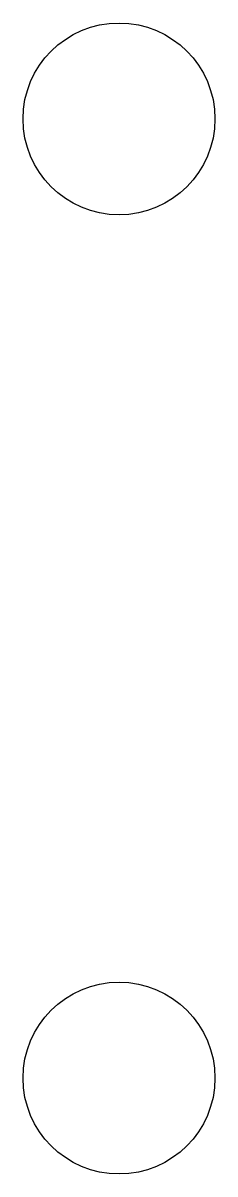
# Model space of a CAD drawing. Header units: millimetres. Extents: x 96 to 104, y 116 to 164.
import ezdxf

# ---------------------------------------------------------------- set-up
doc = ezdxf.new("R2010")
doc.units = ezdxf.units.MM

# ---------------------------------------------------------------- blocks, each defined once
blk = doc.blocks.new('INNER')
blk.add_circle((0, 0), 2)
blk = doc.blocks.new('MID')
for p in [(-10, 0), (10, 0)]:
    blk.add_blockref('INNER', p)
blk = doc.blocks.new('OUTER')
at = {"rotation": 90}
blk.add_blockref('MID', (0, 20), dxfattribs=at)

msp = doc.modelspace()

# ---------------------------------------------------------------- block references
at = {"xscale": 2, "yscale": 2}
msp.add_blockref('OUTER', (100, 100), dxfattribs=at)

doc.saveas('drawing.dxf')
